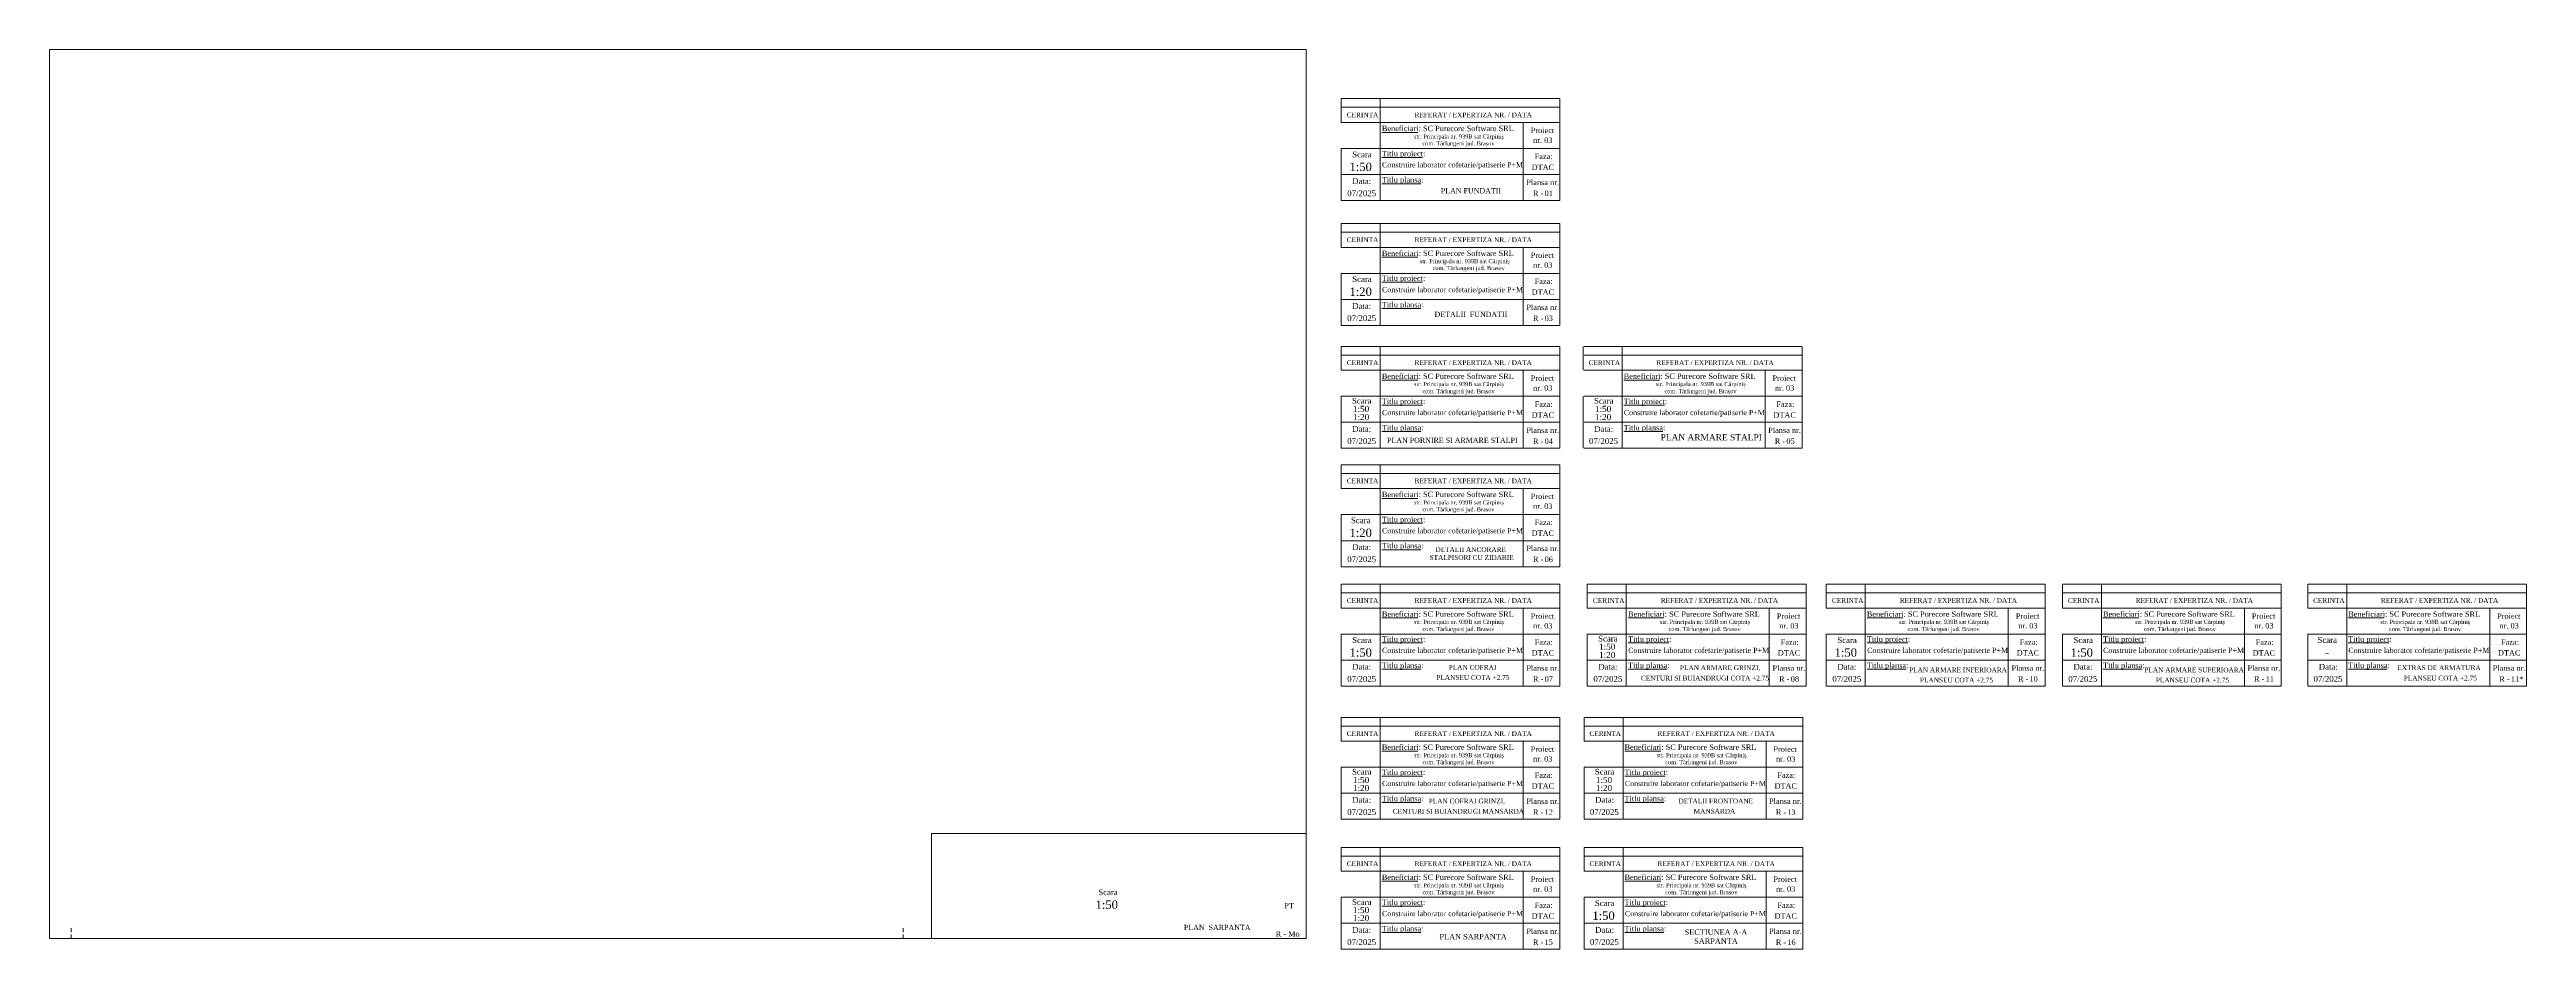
# Paper-space layout '15 Plan sarpanta' of a CAD drawing. Header units: millimetres. Extents: x 29 to 1172, y -425 to -10.
import ezdxf
from ezdxf.enums import TextEntityAlignment as Align

# ---------------------------------------------------------------- set-up
doc = ezdxf.new("R2010")
doc.units = ezdxf.units.MM
doc.linetypes.add('HIDDEN', pattern=[9.525, 6.35, -3.175])
doc.layers.get('0').update_dxf_attribs({"lineweight": 15})
doc.layers.add('Cote', color=7, linetype='Continuous', lineweight=18)
doc.layers.add('FIER', color=100, linetype='Continuous', lineweight=50)
doc.layers.add('xxx', color=3, linetype='Continuous', plot=False)
doc.styles.add('WMF-Times New Roman0', font='times.ttf')

# ---------------------------------------------------------------- blocks, each defined once
blk = doc.blocks.new('Chenar A2')
at = {"ltscale": 1.5}
blk.add_lwpolyline([(-580, 0), (0, 0), (0, 410), (-580, 410)], close=True, dxfattribs=at)
at = {"linetype": 'HIDDEN', "ltscale": 0.3}
for points in [[(-570, 0), (-570, 5.2)], [(-186, 0), (-186, 5.2)]]:
    blk.add_lwpolyline(points, dxfattribs=at)

psp = doc.layouts.new('15 Plan sarpanta')

# ---------------------------------------------------------------- linework, layer by layer
at = {"ltscale": 1.5}
for points in [[(625.2, -43.3), (726.2, -43.3), (726.2, -79.3), (625.2, -79.3)], [(625.2, -100.9), (726.2, -100.9), (726.2, -136.9), (625.2, -136.9)], [(625.2, -157.6), (726.2, -157.6), (726.2, -193.6), (625.2, -193.6)], [(737.3, -157.6), (837.9, -157.6), (837.9, -193.6), (737.3, -193.6)], [(625.2, -212.2), (726.2, -212.2), (726.2, -248.2), (625.2, -248.2)], [(625.2, -267.3), (726.2, -267.3), (726.2, -303.3), (625.2, -303.3)], [(738.8, -267.3), (839.8, -267.3), (839.8, -303.3), (738.8, -303.3)], [(849.1, -267.3), (950.1, -267.3), (950.1, -303.3), (849.1, -303.3)], [(958.1, -267.3), (1059.1, -267.3), (1059.1, -303.3), (958.1, -303.3)], [(1071.3, -267.3), (1172.3, -267.3), (1172.3, -303.3), (1071.3, -303.3)], [(625.2, -328.7), (726.2, -328.7), (726.2, -364.7), (625.2, -364.7)], [(625.2, -388.7), (726.2, -388.7), (726.2, -424.7), (625.2, -424.7)]]:
    psp.add_lwpolyline(points, dxfattribs=at)
at = {"layer": 'Cote', "ltscale": 1.5}
for points in [[(625.2, -43.3), (625.2, -32.3)], [(726.2, -43.3), (726.2, -32.3), (625.2, -32.3)], [(643.2, -79.3), (643.2, -32.3)], [(625.2, -36.3), (726.2, -36.3)], [(709.2, -43.3), (709.2, -79.3)], [(625.2, -55.3), (726.2, -55.3)], [(625.2, -79.3), (625.2, -55.3)], [(644, -47.9), (660.6, -47.9)], [(625.2, -67.3), (726.2, -67.3)], [(644, -59.4), (662.8, -59.4)], [(644, -71.6), (662, -71.6)], [(625.2, -100.9), (625.2, -89.9)], [(726.2, -100.9), (726.2, -89.9), (625.2, -89.9)], [(643.2, -136.9), (643.2, -89.9)], [(625.2, -93.9), (726.2, -93.9)], [(709.2, -100.9), (709.2, -136.9)], [(625.2, -112.9), (726.2, -112.9)], [(625.2, -136.9), (625.2, -112.9)], [(644, -105.4), (660.6, -105.4)], [(625.2, -124.9), (726.2, -124.9)], [(644, -117), (662.8, -117)], [(644, -129.1), (662, -129.1)], [(625.2, -157.6), (625.2, -146.6)], [(726.2, -157.6), (726.2, -146.6), (625.2, -146.6)], [(643.2, -193.6), (643.2, -146.6)], [(736.9, -157.6), (736.9, -146.6)], [(837.9, -157.6), (837.9, -146.6), (737.3, -146.6)], [(754.9, -193.6), (754.9, -146.6)], [(625.2, -150.6), (726.2, -150.6)], [(709.2, -157.6), (709.2, -193.6)], [(737.3, -150.6), (837.9, -150.6)], [(820.9, -157.6), (820.9, -193.6)], [(625.2, -169.6), (726.2, -169.6)], [(625.2, -193.6), (625.2, -169.6)], [(644, -162.1), (660.6, -162.1)], [(736.9, -193.6), (736.9, -169.6)], [(737.3, -169.6), (837.9, -169.6)], [(755.6, -162.1), (772.2, -162.1)], [(625.2, -181.6), (726.2, -181.6)], [(644, -173.7), (662.8, -173.7)], [(737.3, -181.6), (837.9, -181.6)], [(755.6, -173.7), (774.4, -173.7)], [(644, -185.8), (662, -185.8)], [(755.6, -185.8), (773.7, -185.8)], [(625.2, -212.2), (625.2, -201.2)], [(726.2, -212.2), (726.2, -201.2), (625.2, -201.2)], [(625.2, -205.2), (726.2, -205.2)], [(643.2, -248.2), (643.2, -201.2)], [(644, -216.7), (660.6, -216.7)], [(709.2, -212.2), (709.2, -248.2)], [(625.2, -224.2), (726.2, -224.2)], [(625.2, -248.2), (625.2, -224.2)], [(644, -228.2), (662.8, -228.2)], [(625.2, -236.2), (726.2, -236.2)], [(644, -240.4), (662, -240.4)], [(625.2, -267.3), (625.2, -256.3)], [(726.2, -267.3), (726.2, -256.3), (625.2, -256.3)], [(625.2, -260.3), (726.2, -260.3)], [(643.2, -303.3), (643.2, -256.3)], [(738.8, -267.3), (738.8, -256.3)], [(839.8, -267.3), (839.8, -256.3), (738.8, -256.3)], [(738.8, -260.3), (839.8, -260.3)], [(756.8, -303.3), (756.8, -256.3)], [(849.1, -267.3), (849.1, -256.3)], [(849.1, -256.3), (950.1, -256.3)], [(849.1, -260.3), (950.1, -260.3)], [(867.1, -303.3), (867.1, -256.3)], [(950.1, -267.3), (950.1, -256.3)], [(958.1, -267.3), (958.1, -256.3)], [(958.1, -256.3), (1059.1, -256.3)], [(958.1, -260.3), (1059.1, -260.3)], [(976.1, -303.3), (976.1, -256.3)], [(1059.1, -267.3), (1059.1, -256.3)], [(1071.3, -267.3), (1071.3, -256.3)], [(1071.3, -256.3), (1172.3, -256.3)], [(1071.3, -260.3), (1172.3, -260.3)], [(1089.3, -303.3), (1089.3, -256.3)], [(1172.3, -267.3), (1172.3, -256.3)], [(644, -271.8), (660.6, -271.8)], [(709.2, -267.3), (709.2, -303.3)], [(757.6, -271.8), (774.2, -271.8)], [(822.8, -267.3), (822.8, -303.3)], [(867.9, -271.8), (884.5, -271.8)], [(933.1, -267.3), (933.1, -303.3)], [(976.8, -271.8), (993.4, -271.8)], [(1042.1, -267.3), (1042.1, -303.3)], [(1090, -271.8), (1106.6, -271.8)], [(1155.3, -267.3), (1155.3, -303.3)], [(625.2, -279.3), (726.2, -279.3)], [(625.2, -303.3), (625.2, -279.3)], [(644, -283.4), (662.8, -283.4)], [(738.8, -279.3), (839.8, -279.3)], [(738.8, -303.3), (738.8, -279.3)], [(757.6, -283.4), (776.4, -283.4)], [(849.1, -279.3), (950.1, -279.3)], [(849.1, -303.3), (849.1, -279.3)], [(867.9, -283.4), (886.7, -283.4)], [(958.1, -279.3), (1059.1, -279.3)], [(958.1, -303.3), (958.1, -279.3)], [(976.8, -283.4), (995.6, -283.4)], [(1071.3, -279.3), (1172.3, -279.3)], [(1071.3, -303.3), (1071.3, -279.3)], [(1090, -283.4), (1108.8, -283.4)], [(625.2, -291.3), (726.2, -291.3)], [(644, -295.5), (662, -295.5)], [(738.8, -291.3), (839.8, -291.3)], [(757.6, -295.5), (775.6, -295.5)], [(849.1, -291.3), (950.1, -291.3)], [(867.9, -295.5), (885.9, -295.5)], [(958.1, -291.3), (1059.1, -291.3)], [(976.8, -295.5), (994.9, -295.5)], [(1071.3, -291.3), (1172.3, -291.3)], [(1090, -295.5), (1108, -295.5)], [(625.2, -328.7), (625.2, -317.7)], [(726.2, -328.7), (726.2, -317.7), (625.2, -317.7)], [(643.2, -364.7), (643.2, -317.7)], [(838.3, -328.7), (838.3, -317.7), (737.3, -317.7), (737.3, -328.7), (838.3, -328.7), (838.3, -364.7), (737.3, -364.7), (737.3, -340.7), (838.3, -340.7)], [(755.3, -364.7), (755.3, -317.7)], [(625.2, -321.7), (726.2, -321.7)], [(709.2, -328.7), (709.2, -364.7)], [(737.3, -321.7), (838.3, -321.7)], [(821.3, -328.7), (821.3, -364.7)], [(625.2, -340.7), (726.2, -340.7)], [(625.2, -364.7), (625.2, -340.7)], [(644, -333.3), (660.6, -333.3)], [(756.1, -333.3), (772.7, -333.3)], [(625.2, -352.7), (726.2, -352.7)], [(644, -344.8), (662.8, -344.8)], [(737.3, -352.7), (838.3, -352.7)], [(756.1, -344.8), (774.8, -344.8)], [(644, -357), (662, -357)], [(756.1, -357), (774.1, -357)], [(625.2, -388.7), (625.2, -377.7)], [(726.2, -388.7), (726.2, -377.7), (625.2, -377.7)], [(625.2, -381.7), (726.2, -381.7)], [(643.2, -424.7), (643.2, -377.7)], [(838.3, -388.7), (838.3, -377.7), (737.3, -377.7), (737.3, -388.7), (838.3, -388.7), (838.3, -424.7), (737.3, -424.7), (737.3, -400.7), (838.3, -400.7)], [(737.3, -381.7), (838.3, -381.7)], [(755.3, -424.7), (755.3, -377.7)], [(644, -393.3), (660.6, -393.3)], [(709.2, -388.7), (709.2, -424.7)], [(756.1, -393.3), (772.7, -393.3)], [(821.3, -388.7), (821.3, -424.7)], [(625.2, -400.7), (726.2, -400.7)], [(625.2, -424.7), (625.2, -400.7)], [(644, -404.8), (662.8, -404.8)], [(756.1, -404.8), (774.8, -404.8)], [(625.2, -412.7), (726.2, -412.7)], [(644, -417), (662, -417)], [(737.3, -412.7), (838.3, -412.7)], [(756.1, -417), (774.1, -417)]]:
    psp.add_lwpolyline(points, dxfattribs=at)

# ---------------------------------------------------------------- block references
psp.add_blockref('Chenar A2', (609.1, -419.7))

# ---------------------------------------------------------------- texts
at = {"color": 0, "style": 'WMF-Times New Roman0'}
for s, height, p in [('CERINTA', 2.2, (627.8, -40.9)), ('Beneficiari: SC Purecore Software SRL', 2.5, (644, -47.3)), ('REFERAT / EXPERTIZA NR. / DATA', 2.2, (659.1, -40.9)), ('Proiect', 2.5, (712.7, -48.2)), ('Scara', 2.68, (630.3, -59.4)), ('Titlu proiect:', 2.5, (644, -58.9)), ('str. Principala nr. 939B sat Cărpiniș', 1.9, (658.8, -50.7)), ('com. Tărlungeni jud. Brasov', 1.9, (662.7, -53.9)), ('nr. 03', 2.5, (713.8, -52.7)), ('Titlu plansa:', 2.5, (644, -71)), ('Faza:', 2.5, (714.5, -60.2)), ('07/2025', 2.7, (628, -77.3)), ('Data:', 2.68, (630.3, -71.7)), ('Plansa nr.', 2.5, (710.7, -72.2)), ('CERINTA', 2.2, (627.8, -98.5)), ('Beneficiari: SC Purecore Software SRL', 2.5, (644, -104.9)), ('REFERAT / EXPERTIZA NR. / DATA', 2.2, (659.1, -98.5)), ('Titlu proiect:', 2.5, (644, -116.4)), ('str. Principala nr. 939B sat Cărpiniș', 1.9, (661.5, -108.2)), ('com. Tărlungeni jud. Brasov', 1.9, (667.4, -111.4)), ('Proiect', 2.5, (712.7, -105.8)), ('nr. 03', 2.5, (713.8, -110.3)), ('Faza:', 2.5, (714.5, -117.8)), ('07/2025', 2.7, (628, -134.9)), ('Data:', 2.68, (630.3, -129.3)), ('Titlu plansa:', 2.5, (644, -128.6)), ('Plansa nr.', 2.5, (710.7, -129.8)), ('CERINTA', 2.2, (627.8, -155.2)), ('Beneficiari: SC Purecore Software SRL', 2.5, (644, -161.6)), ('REFERAT / EXPERTIZA NR. / DATA', 2.2, (659.1, -155.2)), ('Proiect', 2.5, (712.7, -162.5)), ('CERINTA', 2.2, (739.4, -155.2)), ('Beneficiari: SC Purecore Software SRL', 2.5, (755.6, -161.6)), ('REFERAT / EXPERTIZA NR. / DATA', 2.2, (770.7, -155.2)), ('Proiect', 2.5, (824.3, -162.5)), ('Titlu proiect:', 2.5, (644, -173.2)), ('str. Principala nr. 939B sat Cărpiniș', 1.9, (658.8, -164.9)), ('com. Tărlungeni jud. Brasov', 1.9, (662.7, -168.2)), ('nr. 03', 2.5, (713.8, -167)), ('Titlu proiect:', 2.5, (755.6, -173.2)), ('str. Principala nr. 939B sat Cărpiniș', 1.9, (770.4, -164.9)), ('com. Tărlungeni jud. Brasov', 1.9, (774.4, -168.2)), ('nr. 03', 2.5, (825.4, -167)), ('Titlu plansa:', 2.5, (644, -185.3)), ('Faza:', 2.5, (714.5, -174.5)), ('Titlu plansa:', 2.5, (755.6, -185.3)), ('Faza:', 2.5, (826.1, -174.5)), ('07/2025', 2.7, (628, -191.6)), ('Data:', 2.68, (630.3, -186)), ('Plansa nr.', 2.5, (710.7, -186.5)), ('07/2025', 2.7, (739.6, -191.6)), ('Data:', 2.68, (742, -186)), ('Plansa nr.', 2.5, (822.3, -186.5)), ('CERINTA', 2.2, (627.8, -209.7)), ('Beneficiari: SC Purecore Software SRL', 2.5, (644, -216.1)), ('REFERAT / EXPERTIZA NR. / DATA', 2.2, (659.1, -209.7)), ('Proiect', 2.5, (712.7, -217)), ('Titlu proiect:', 2.5, (644, -227.7)), ('str. Principala nr. 939B sat Cărpiniș', 1.9, (658.8, -219.5)), ('com. Tărlungeni jud. Brasov', 1.9, (662.7, -222.7)), ('nr. 03', 2.5, (713.8, -221.5)), ('Faza:', 2.5, (714.5, -229)), ('Data:', 2.68, (630.3, -240.5)), ('Titlu plansa:', 2.5, (644, -239.8)), ('Plansa nr.', 2.5, (710.7, -241)), ('07/2025', 2.7, (628, -246.1)), ('CERINTA', 2.2, (627.8, -264.9)), ('REFERAT / EXPERTIZA NR. / DATA', 2.2, (659.1, -264.9)), ('CERINTA', 2.2, (741.4, -264.9)), ('REFERAT / EXPERTIZA NR. / DATA', 2.2, (772.7, -264.9)), ('CERINTA', 2.2, (851.7, -264.9)), ('REFERAT / EXPERTIZA NR. / DATA', 2.2, (883, -264.9)), ('CERINTA', 2.2, (960.6, -264.9)), ('REFERAT / EXPERTIZA NR. / DATA', 2.2, (991.9, -264.9)), ('CERINTA', 2.2, (1073.8, -264.9)), ('REFERAT / EXPERTIZA NR. / DATA', 2.2, (1105.1, -264.9)), ('Beneficiari: SC Purecore Software SRL', 2.5, (644, -271.3)), ('str. Principala nr. 939B sat Cărpiniș', 1.9, (658.8, -274.6)), ('Proiect', 2.5, (712.7, -272.2)), ('nr. 03', 2.5, (713.8, -276.7)), ('Beneficiari: SC Purecore Software SRL', 2.5, (757.6, -271.3)), ('str. Principala nr. 939B sat Cărpiniș', 1.9, (772.4, -274.6)), ('Proiect', 2.5, (826.3, -272.2)), ('nr. 03', 2.5, (827.4, -276.7)), ('Beneficiari: SC Purecore Software SRL', 2.5, (867.8, -271.3)), ('str. Principala nr. 939B sat Cărpiniș', 1.9, (882.7, -274.6)), ('Proiect', 2.5, (936.6, -272.2)), ('nr. 03', 2.5, (937.7, -276.7)), ('Beneficiari: SC Purecore Software SRL', 2.5, (976.8, -271.3)), ('str. Principala nr. 939B sat Cărpiniș', 1.9, (991.6, -274.6)), ('Proiect', 2.5, (1045.5, -272.2)), ('nr. 03', 2.5, (1046.6, -276.7)), ('Beneficiari: SC Purecore Software SRL', 2.5, (1090, -271.3)), ('str. Principala nr. 939B sat Cărpiniș', 1.9, (1104.8, -274.6)), ('Proiect', 2.5, (1158.7, -272.2)), ('nr. 03', 2.5, (1159.8, -276.7)), ('Scara', 2.68, (630.3, -283.4)), ('Titlu proiect:', 2.5, (644, -282.9)), ('com. Tărlungeni jud. Brasov', 1.9, (662.7, -277.9)), ('Faza:', 2.5, (714.5, -284.2)), ('Titlu proiect:', 2.5, (757.6, -282.9)), ('com. Tărlungeni jud. Brasov', 1.9, (776.3, -277.9)), ('Faza:', 2.5, (828.1, -284.2)), ('Scara', 2.68, (854.2, -283.4)), ('Titlu proiect:', 2.5, (867.8, -282.9)), ('com. Tărlungeni jud. Brasov', 1.9, (886.6, -277.9)), ('Faza:', 2.5, (938.4, -284.2)), ('Scara', 2.68, (963.2, -283.4)), ('Titlu proiect:', 2.5, (976.8, -282.9)), ('com. Tărlungeni jud. Brasov', 1.9, (995.6, -277.9)), ('Faza:', 2.5, (1047.3, -284.2)), ('Titlu proiect:', 2.5, (1090, -282.9)), ('com. Tărlungeni jud. Brasov', 1.9, (1108.8, -277.9)), ('Faza:', 2.5, (1160.5, -284.2)), ('Data:', 2.68, (630.3, -295.7)), ('Titlu plansa:', 2.5, (644, -295)), ('Plansa nr.', 2.5, (710.7, -296.2)), ('Data:', 2.68, (743.9, -295.7)), ('Titlu plansa:', 2.5, (757.6, -295)), ('Plansa nr.', 2.5, (824.3, -296.2)), ('Data:', 2.68, (854.2, -295.7)), ('Titlu plansa:', 2.5, (867.8, -295)), ('Plansa nr.', 2.5, (934.6, -296.2)), ('Data:', 2.68, (963.2, -295.7)), ('Titlu plansa:', 2.5, (976.8, -295)), ('Plansa nr.', 2.5, (1043.5, -296.2)), ('Data:', 2.68, (1076.4, -295.7)), ('Titlu plansa:', 2.5, (1090, -295)), ('Plansa nr.', 2.5, (1156.7, -296.2)), ('07/2025', 2.7, (628, -301.3)), ('07/2025', 2.7, (741.6, -301.3)), ('07/2025', 2.7, (851.9, -301.3)), ('07/2025', 2.7, (960.8, -301.3)), ('07/2025', 2.7, (1074, -301.3)), ('CERINTA', 2.2, (627.8, -326.3)), ('Beneficiari: SC Purecore Software SRL', 2.5, (644, -332.7)), ('REFERAT / EXPERTIZA NR. / DATA', 2.2, (659.1, -326.3)), ('Proiect', 2.5, (712.7, -333.6)), ('CERINTA', 2.2, (739.8, -326.3)), ('Beneficiari: SC Purecore Software SRL', 2.5, (756, -332.7)), ('REFERAT / EXPERTIZA NR. / DATA', 2.2, (771.2, -326.3)), ('Proiect', 2.5, (824.7, -333.6)), ('Titlu proiect:', 2.5, (644, -344.3)), ('str. Principala nr. 939B sat Cărpiniș', 1.9, (658.8, -336.1)), ('com. Tărlungeni jud. Brasov', 1.9, (662.7, -339.3)), ('nr. 03', 2.5, (713.8, -338.1)), ('Titlu proiect:', 2.5, (756, -344.3)), ('str. Principala nr. 939B sat Cărpiniș', 1.9, (770.8, -336.1)), ('com. Tărlungeni jud. Brasov', 1.9, (774.8, -339.3)), ('nr. 03', 2.5, (825.9, -338.1)), ('Titlu plansa:', 2.5, (644, -356.4)), ('Faza:', 2.5, (714.5, -345.6)), ('Titlu plansa:', 2.5, (756, -356.4)), ('Faza:', 2.5, (826.5, -345.6)), ('07/2025', 2.7, (628, -362.7)), ('Data:', 2.68, (630.3, -357.1)), ('Plansa nr.', 2.5, (710.7, -357.6)), ('07/2025', 2.7, (740, -362.7)), ('Data:', 2.68, (742.4, -357.1)), ('Plansa nr.', 2.5, (822.7, -357.6)), ('CERINTA', 2.2, (627.8, -386.3)), ('REFERAT / EXPERTIZA NR. / DATA', 2.2, (659.1, -386.3)), ('CERINTA', 2.2, (739.8, -386.3)), ('REFERAT / EXPERTIZA NR. / DATA', 2.2, (771.2, -386.3)), ('Beneficiari: SC Purecore Software SRL', 2.5, (644, -392.7)), ('str. Principala nr. 939B sat Cărpiniș', 1.9, (658.8, -396.1)), ('com. Tărlungeni jud. Brasov', 1.9, (662.7, -399.3)), ('Proiect', 2.5, (712.7, -393.6)), ('nr. 03', 2.5, (713.8, -398.1)), ('Beneficiari: SC Purecore Software SRL', 2.5, (756, -392.7)), ('str. Principala nr. 939B sat Cărpiniș', 1.9, (770.8, -396.1)), ('com. Tărlungeni jud. Brasov', 1.9, (774.8, -399.3)), ('Proiect', 2.5, (824.7, -393.6)), ('nr. 03', 2.5, (825.9, -398.1)), ('Titlu proiect:', 2.5, (644, -404.3)), ('Faza:', 2.5, (714.5, -405.6)), ('Titlu proiect:', 2.5, (756, -404.3)), ('Faza:', 2.5, (826.5, -405.6)), ('07/2025', 2.7, (628, -422.7)), ('Data:', 2.68, (630.3, -417.1)), ('Titlu plansa:', 2.5, (644, -416.4)), ('Plansa nr.', 2.5, (710.7, -417.6)), ('07/2025', 2.7, (740, -422.7)), ('Data:', 2.68, (742.4, -417.1)), ('Titlu plansa:', 2.5, (756, -416.4)), ('Plansa nr.', 2.5, (822.7, -417.6))]:
    psp.add_text(s, height=height, dxfattribs=at).set_placement(p)
for s, height, p in [('1:50', 3.85, (634.2, -65.7)), ('Construire laborator cofetarie/patiserie P+M', 2.4, (676.6, -64)), ('DTAC', 2.5, (718.3, -65.2)), ('Construire laborator cofetarie/patiserie P+M', 2.4, (676.6, -121.6)), ('DTAC', 2.5, (718.3, -122.8)), ('Construire laborator cofetarie/patiserie P+M', 2.4, (676.6, -178.3)), ('DTAC', 2.5, (718.3, -179.5)), ('Construire laborator cofetarie/patiserie P+M', 2.4, (788.2, -178.3)), ('DTAC', 2.5, (829.9, -179.5)), ('Construire laborator cofetarie/patiserie P+M', 2.4, (676.6, -232.8)), ('DTAC', 2.5, (718.3, -234)), ('1:50', 3.85, (634.2, -289.7)), ('Construire laborator cofetarie/patiserie P+M', 2.4, (676.6, -288)), ('Construire laborator cofetarie/patiserie P+M', 2.4, (790.2, -288)), ('1:50', 3.85, (858.1, -289.7)), ('Construire laborator cofetarie/patiserie P+M', 2.4, (900.5, -288)), ('1:50', 3.85, (967, -289.7)), ('Construire laborator cofetarie/patiserie P+M', 2.4, (1009.4, -288)), ('Construire laborator cofetarie/patiserie P+M', 2.4, (1122.6, -288)), ('DTAC', 2.5, (718.3, -289.2)), ('DTAC', 2.5, (831.9, -289.2)), ('DTAC', 2.5, (942.2, -289.2)), ('DTAC', 2.5, (1051.1, -289.2)), ('DTAC', 2.5, (1164.3, -289.2)), ('Construire laborator cofetarie/patiserie P+M', 2.4, (676.6, -349.4)), ('DTAC', 2.5, (718.3, -350.6)), ('Construire laborator cofetarie/patiserie P+M', 2.4, (788.7, -349.4)), ('DTAC', 2.5, (830.4, -350.6)), ('PT', 2.5, (601.2, -405.8)), ('Construire laborator cofetarie/patiserie P+M', 2.4, (676.6, -409.4)), ('DTAC', 2.5, (718.3, -410.6)), ('1:50', 3.85, (746.3, -411.1)), ('Construire laborator cofetarie/patiserie P+M', 2.4, (788.7, -409.4)), ('DTAC', 2.5, (830.4, -410.6))]:
    psp.add_text(s, height=height, dxfattribs=at).set_placement(p, align=Align.CENTER)
at = {"style": 'WMF-Times New Roman0'}
for s, height, p in [('PLAN FUNDATII', 2.4, (685.1, -74.8)), ('R - ', 2.5, (716.6, -76)), ('DETALII  FUNDATII', 2.4, (685.1, -131.8)), ('R - ', 2.5, (716.6, -133.6)), ('1:50', 2.8, (634.4, -175.4)), ('1:20', 2.8, (634.4, -179.2)), ('1:50', 2.8, (746.1, -175.4)), ('1:20', 2.8, (746.1, -179.2)), ('PLAN PORNIRE SI ARMARE STALPI', 2.4, (676.5, -189.9)), ('R - ', 2.5, (716.6, -190.3)), ('PLAN ARMARE STALPI', 2.87, (796, -188.5)), ('R - ', 2.5, (828.2, -190.3)), ('R - ', 2.5, (716.6, -244.8)), ('1:50', 2.8, (748, -285.1)), ('PLAN COFRAJ', 2.2, (685.9, -294.6)), ('1:20', 2.8, (748, -288.9)), ('PLAN ARMARE GRINZI,', 2.2, (800.1, -294.8)), ('PLAN ARMARE INFERIOARA', 2.2, (909.9, -295.8)), ('PLAN ARMARE SUPERIOARA', 2.2, (1018.9, -295.8)), ('EXTRAS DE ARMATURA', 2.2, (1131.9, -294.8)), ('PLANSEU COTA +2.75', 2.2, (686, -299.3)), ('R - ', 2.5, (716.6, -300)), (' CENTURI SI BUIANDRUGI COTA +2.75', 2.2, (792.7, -299.6)), ('R - ', 2.5, (830.2, -300)), ('PLANSEU COTA +2.75', 2.2, (909.2, -300.5)), ('R - ', 2.5, (940.5, -300)), ('PLANSEU COTA +2.75', 2.2, (1018.1, -300.5)), ('R - ', 2.5, (1049.4, -300)), ('PLANSEU COTA +2.75', 2.2, (1132.5, -299.6)), ('R - ', 2.5, (1162.6, -300)), ('1:50', 2.8, (634.4, -346.6)), ('1:20', 2.8, (634.4, -350.3)), ('1:50', 2.8, (746.5, -346.6)), ('1:20', 2.8, (746.5, -350.3)), ('CENTURI SI BUIANDRUGI MANSARDA', 2.2, (679.3, -361)), ('PLAN COFRAJ GRINZI,', 2.2, (683.2, -356.3)), ('R - ', 2.5, (716.6, -361.4)), ('DETALII FRONTOANE', 2.2, (798.1, -356.3)), ('MANSARDA', 2.2, (797.5, -361)), ('R - ', 2.5, (828.7, -361.4)), ('1:50', 2.8, (634.4, -406.6)), ('1:20', 2.8, (634.4, -410.3)), ('R - ', 2.5, (716.6, -421.4)), ('R - ', 2.5, (828.7, -421.4))]:
    psp.add_text(s, height=height, dxfattribs=at).set_placement(p, align=Align.MIDDLE_CENTER)
for s, p in [('01', (719.1, -76)), ('03', (719.1, -133.6)), ('04', (719.1, -190.3)), ('05', (830.7, -190.3)), ('06', (719.1, -244.8)), ('07', (719.1, -300)), ('08', (832.7, -300)), ('10', (942.9, -300)), ('11', (1051.9, -300)), ('11*', (1165.1, -300)), ('12', (719.1, -361.4)), ('13', (831.1, -361.4)), ('15', (719.1, -421.4)), ('16', (831.1, -421.4))]:
    psp.add_text(s, height=2.5, dxfattribs=at).set_placement(p, align=Align.MIDDLE_LEFT)
at = {"ltscale": 1.5, "style": 'WMF-Times New Roman0'}
psp.add_text('Scara', height=2.68, dxfattribs=at).set_placement((630.3, -116.9))
for s, p in [('1:20', (634.2, -123.3)), ('1:20', (634.2, -234.5)), ('-', (1080.2, -289.7))]:
    psp.add_text(s, height=3.85, dxfattribs=at).set_placement(p, align=Align.CENTER)
for p in [(634.7, -171.7), (746.4, -171.7), (748.3, -281.4), (634.7, -342.8), (746.8, -342.8), (634.7, -402.9)]:
    psp.add_text('Scara', height=2.68, dxfattribs=at).set_placement(p, align=Align.MIDDLE_CENTER)
at = {"color": 0, "style": 'WMF-Times New Roman0'}
for p in [(634.2, -226.8), (1080.3, -282), (746.8, -403.4)]:
    psp.add_text('Scara', height=2.68, dxfattribs=at).set_placement(p, align=Align.MIDDLE_CENTER)
at = {"ltscale": 1.5, "attachment_point": 2, "style": 'WMF-Times New Roman0'}
for s, insert, char_height, width in [('DETALII ANCORARE\\P STALPISORI CU ZIDARIE', (685, -239.2), 2.2, 80.686), ('PLAN SARPANTA', (686.1, -417.6), 2.5, 35.177), ('SECTIUNEA A-A SARPANTA', (798.2, -415.5), 2.5, 35.177)]:
    psp.add_mtext(s, dxfattribs=dict(at, insert=insert, char_height=char_height, width=width))
at = {"layer": 'Cote', "ltscale": 1.5, "style": 'WMF-Times New Roman0'}
psp.add_text('Scara', height=2.68, dxfattribs=at).set_placement((513.1, -399.7))
psp.add_text('1:50', height=3.85, dxfattribs=at).set_placement((517, -406), align=Align.CENTER)
psp.add_text('PLAN  SARPANTA', height=2.4, dxfattribs=at).set_placement((568, -414.6), align=Align.MIDDLE_CENTER)
at = {"layer": 'Cote', "ltscale": 1.5, "insert": (600.5, -417.6), "char_height": 2.5, "attachment_point": 5, "style": 'WMF-Times New Roman0'}
psp.add_mtext('R - Mo', dxfattribs=at)

# ---------------------------------------------------------------- viewports
at = {"layer": 'FIER', "ltscale": 1.5, "view_target_point": (262.22, 148.5)}
psp.add_viewport(center=(319.1, -214.7), size=(580, 410), view_center_point=(118009.08, -579052.59), view_height=20500, dxfattribs=at)
at = {"layer": 'xxx', "ltscale": 1.5, "view_target_point": (262.22, 148.5)}
psp.add_viewport(center=(522.6, -395.5), size=(172.9, 48.401), view_center_point=(99913.34, -660664.24), view_height=2420.0565, status=3, dxfattribs=at)

doc.saveas('drawing.dxf')
